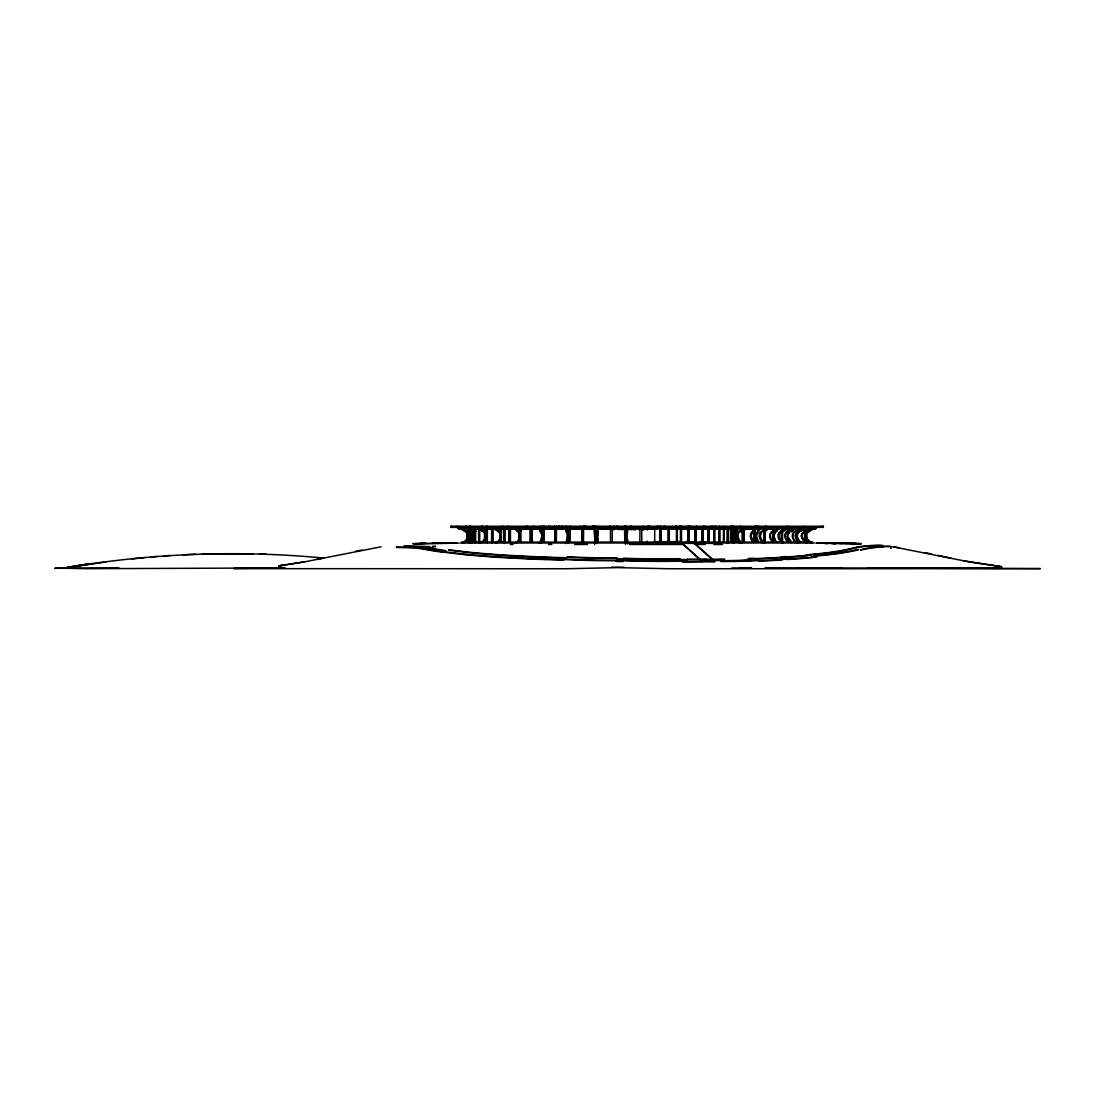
<?xml version="1.0" encoding="UTF-8"?>
<svg xmlns="http://www.w3.org/2000/svg" width="1095" height="1095" viewBox="0 0 1095 1095"><rect width="100%" height="100%" fill="white"/><g stroke="black" fill="none" stroke-linecap="round" stroke-linejoin="round"><path stroke-width="1.5" d="M596.227 540.259L595.529 530.103M596.214 540.629L596.159 542.093L596.077 530.596M811.942 527.722A34.232 33.247 -84.8 0 0 805.687 530.774C799.199 532.69 801.143 540.177 806.043 542.422A21.927 21.407 89.3 0 0 806.686 542.983M801.677 535.866L802.594 533.347L805.988 530.692A33.822 32.85 -84.3 0 1 812.244 527.722M594.667 542.312L594.763 540.807M594.804 540.259L594.133 530.295M626.614 527.763L624.52 527.763L624.807 542.545M625.834 530.103L626.367 542.545M801.458 535.619L801.595 534.866M805.674 535.619L805.893 534.62M805.797 535.359L805.715 536.632M776.478 530.692C771.4 533.142 772.618 539.438 776.369 542.422M773.043 535.113L774.712 540.259M469.03 536.879L468.975 534.866M801.622 535.113L801.444 536.126M468.961 537.139L469.207 535.359M773.084 534.866L774.74 532.143M627.969 539.712L627.202 542.312M567.771 540.985L568.483 535.113L566.923 530.5M567.552 541.738L567.388 542.312M598.39 538.535L597.035 541.861M468.701 537.878L469.098 537.139M566.539 540.807L567.265 534.866L565.54 530.295M626.066 540.985L626.997 535.619L626.176 530.692M801.677 534.866L802.84 532.854M566.238 541.738L565.992 542.545M469.03 537.385L468.482 538.329M801.759 534.62L802.279 533.607M805.975 534.62L806.235 533.881M468.112 537.631L464.034 542.422L468.099 537.878M890.741 547.719C897.024 543.941 864.119 547.952 860.684 549.827M890.741 548.184C897.024 544.407 864.119 548.417 860.684 550.292M541.655 540.985L543.038 535.359L540.752 530.692M541.436 541.395L540.889 542.422A21.845 10.936 89.5 0 1 540.56 542.997L540.424 542.093M774.138 533.881L774.617 533.101M540.547 540.985L541.984 535.113L539.493 530.5M540.451 541.163L539.821 542.312M806.18 534.155L809.109 531.294M569.386 541.738L568.976 542.422M882.597 546.419C888.072 543.845 859.945 545.899 856.523 547.308M882.597 546.884C888.072 544.311 859.945 546.364 856.523 547.774M543.681 541.505L543.134 542.312M755.742 532.608L754.606 535.866L755.728 539.712M521.425 541.628L520.891 542.312M520.686 541.395L519.974 542.312M806.509 533.607L810.095 530.692A33.931 33.863 -87.1 0 1 816.514 527.68M755.044 532.375L753.73 536.126L755.057 540.081M737.387 530.692L735.293 535.866L736.839 542.312M735.977 530.692L733.801 535.866L735.525 542.312M802.484 533.347L804.25 531.705M501.743 541.628L501.031 542.422M500.921 541.738L500.305 542.422M486.7 541.272L485.564 542.422M485.824 541.628L485.03 542.422M466.771 540.437L467.127 531.445L467.086 540.328M475.736 541.163L474.422 542.422M475.723 541.505L474.765 542.422M470.303 540.985L469.385 541.861M470.166 542.983A22.051 21.161 90 0 0 470.809 542.422C475.422 539.767 476.968 532.786 470.864 530.692A33.89 32.522 -90 0 0 464.691 527.68M465.909 541.395L464.65 542.422A22.051 21.914 -90 0 1 463.993 542.983L464.006 542.093M759.191 530.692L756.426 535.866L758.712 542.312M469.139 542.203L469.509 541.861M757.959 530.692L755.085 535.866L757.603 542.312M465.046 542.203L464.91 542.312A22.051 21.914 90 0 1 464.129 542.983M803.182 532.608L804.031 531.924M753.319 530.692C748.693 533.402 750.02 539.329 753.387 542.422M754.209 530.692C749.555 533.402 750.91 539.356 754.304 542.422M741.657 530.103C736.333 532.731 737.428 539.356 741.493 542.545A21.626 16.288 88.8 0 0 741.917 542.956M740.015 530.295C734.69 532.923 736.1 539.548 740.193 542.545M797.858 531.924C793.204 534.757 796.407 540.136 799.761 542.422M807.124 532.143L807.85 531.705M777.436 530.692C772.55 533.183 773.659 539.356 777.217 542.422M790.795 531.705L792.26 530.692M791.343 531.705L792.205 531.089M798.145 531.705C792.766 533.922 795.764 540.15 799.418 542.422M807.426 531.924L808.165 531.499M797.803 531.705L799.076 531.089M764.666 530.103C758.767 532.403 759.67 539.493 764.296 542.545A21.476 18.067 88.4 0 0 764.748 542.969M763.174 530.295C757.192 532.622 758.575 539.684 763.201 542.545A22.749 19.135 -89.6 0 0 763.694 542.942M798.104 531.499L799.706 530.692A33.89 32.522 -90 0 1 804.305 528.296M782.952 530.5C777.094 532.704 778.408 539.602 782.87 542.422A22.009 19.737 88.2 0 0 783.459 542.983M791.671 530.692C786.018 532.923 787.387 539.602 791.617 542.422M808.028 531.499L809.137 530.883M791.028 530.692C785.252 532.895 786.703 539.671 791.042 542.422M782.323 530.295C776.013 532.416 777.217 539.726 782.131 542.545A22.201 19.915 89.6 0 0 782.651 542.969M796.804 530.692C790.864 532.854 792.41 539.739 796.9 542.422A21.845 20.531 88.7 0 0 797.516 542.983M799.049 530.883L799.364 530.692A33.89 32.522 -90 0 1 803.963 528.296M796.476 530.5C790.248 532.54 791.493 539.712 796.325 542.422A22.447 21.092 89.3 0 0 796.968 542.983M805.208 531.089L805.865 530.692A33.931 33.863 87.1 0 1 812.285 527.68A33.863 33.794 87.2 0 0 805.975 530.719L805.29 531.089M809.013 530.883L809.479 530.692A33.89 33.685 90 0 1 815.857 527.68M809.848 530.883L810.177 530.692A33.863 33.794 -87.1 0 1 816.596 527.68M278.732 565.896L304.328 561.899L381.115 546.788M317.126 559.394L323.518 558.053C238.272 549.909 151.972 553.262 67.548 567.47L86.751 564.226L67.548 567.128M355.519 551.278L361.925 550.032M304.328 561.899L278.732 565.896L285.124 565.061M105.941 561.94L67.548 567.634L93.143 563.419M131.537 558.956L144.335 557.588M806.262 555.001L810.902 554.549M806.262 555.452L810.902 555.014M150.74 556.972L157.146 556.424M811.874 556.89L816.678 556.479M811.874 557.341L816.678 556.931M163.538 555.932L169.944 555.493M780.694 559.162L786.155 558.806M780.694 559.613L786.155 559.258M781.365 556.862L786.552 556.561M781.365 557.328L786.552 557.013M413.116 543.722L457.915 543.161L413.116 543.709L425.914 543.284L419.508 543.476M182.742 554.782L195.54 554.289M748.282 558.45L754.003 558.231M748.282 558.902L754.003 558.683M757.891 560.188L751.964 560.394A248.141 55.653 4.1 0 1 733.732 560.996M757.891 560.654L751.964 560.859A248.141 55.653 4.1 0 1 733.732 561.448M681.131 559.6L687.468 559.449M681.131 560.065L687.468 559.915M682.596 561.571L702.128 561.393M682.596 562.036L702.128 561.858M201.932 554.138L253.137 553.961L246.731 553.878M61.156 568.237L54.75 568.305L99.549 567.935M99.549 567.963L118.739 567.757M678.161 542.833L682.185 543.161L702.278 561.283L714.57 561.612L702.278 561.749L682.185 543.626L678.161 543.298M445.104 543.161L438.712 543.216L451.51 543.161M706.275 559.34L712.448 559.271A239.942 53.806 4.1 0 0 724.63 559.148M706.275 559.791L712.448 559.737A239.942 53.806 4.1 0 0 724.63 559.613M61.156 568.319L67.548 568.25M67.548 568.401L73.954 568.332M73.954 568.483L86.751 568.62M93.143 568.661L285.124 567.935L233.933 568.428M233.933 568.661L566.704 568.729L617.895 567.634L669.086 568.743L1040.25 568.688M432.306 543.216L457.915 543.161M86.751 568.647L93.143 568.606M751.403 567.593L739.878 568.004M450.757 526.243L823.426 526.243M459.421 527.174L814.762 527.174M450.757 527.366L742.287 527.366L742.287 528.598M743.519 527.366L765.405 527.366M767.157 527.366L784.636 527.366L784.636 528.598M800.39 527.366L809.205 527.366L809.205 528.598M809.561 527.366L823.426 527.366M690.74 527.735L689.33 527.735L689.521 526.243M700.471 527.735L698.843 527.242M710.19 527.735L708.26 527.174M714.871 527.735L734.102 527.735M743.669 527.735L755.057 527.735M766.965 527.735L772.427 527.735M457.559 527.763L462.528 527.763M464.321 527.763L468.619 527.763M475.6 527.763L479.829 527.763M491.737 527.763L495.871 527.763M512.118 527.763L516.361 527.763A33.726 23.323 88.3 0 1 520.768 530.924M536.235 527.763L540.601 527.763M563.528 527.763L567.662 527.763M593.271 527.763L596.597 527.763M739.262 527.763L745.284 527.763M762.229 527.763L768.882 527.763M781.652 527.763L788.222 527.763M796.886 527.763L802.758 527.763M807.289 527.763L816.624 527.763M459.421 528.146L814.762 528.146M472.342 528.775L482.17 528.447M483.251 528.775L489.082 528.775M491.764 528.775L498.074 528.447M498.923 528.775L505.151 528.775L505.151 542.983M803.196 528.748L803.963 528.447M469.249 528.953L467.414 528.953L467.455 530.596M472.465 528.953L479.008 528.953L479.008 542.011M480.253 528.953L479.281 528.953L479.281 542.011M483.484 528.953L484.893 528.953L484.893 542.011M491.942 528.953L485.331 528.953L485.331 542.011M495.583 528.953L492.517 528.953L492.517 542.011M498.663 528.953L500.087 528.953L500.087 542.011M515.416 528.953L500.812 528.953L500.812 542.011M518.195 528.953L539.465 528.953M542.367 528.953L542.148 529.775M565.786 528.953L543.626 528.953L543.626 542.011M568.168 528.953L568.168 542.011M594.407 528.953L582.513 528.953L582.513 542.011M597.706 528.953L624.52 528.953M626.97 528.953L676.477 528.953M677.271 528.953L680.707 528.953M681.254 528.953L695.311 528.953L695.311 542.011M737.784 528.953L719.483 528.953L719.483 542.011M741.657 528.953L742.547 528.953L742.547 542.011M760.738 528.953L754.742 528.953L754.742 542.011M779.161 528.953L774.097 528.953L774.097 533.854M784.636 528.953L788.852 528.953L788.852 533.854M803.306 528.953L804.291 528.953M680.419 541.56L672.303 542.011M686.497 541.56L689.713 541.56M654.29 541.655L680.625 541.655M686.401 541.655L690.014 541.655M700.554 541.655L703.907 541.655M461.83 542.093L812.353 542.093M459.708 542.983L814.475 542.983M655.056 543.366L713.748 543.366M510.366 544.475L513.103 544.475M548.472 544.475L551.853 544.475M574.697 544.475L587.55 544.475M629.447 544.475L683.102 544.475M696.023 544.475L705.07 544.475M713.899 544.475L722.495 544.475M822.673 543.175L816.268 543.161L861.067 543.709L816.268 543.161L848.269 543.312L822.673 543.161L827.478 543.75M611.489 567.224L624.287 567.265M867.473 567.963L1001.857 568.305L905.866 568.018M765.077 567.757L1040.25 568.538M731.857 567.99L751.403 568.045M800.281 567.757L803.47 567.771M797.078 567.757L841.863 567.881L806.673 567.757M841.863 543.202L848.269 543.339M404.178 545.83L429.623 546.61M404.178 546.295L429.623 547.076M616.115 560.955L622.768 561.105M616.115 561.407L622.768 561.571M544.817 559.559L563.747 560.134M396.445 546.98L415.813 547.514L426.434 549.088M396.445 547.445L415.813 547.979L426.434 549.539M616.786 558.97L623.233 559.148M616.786 559.436L623.233 559.613M563.747 559.682L544.817 559.107A248.414 56.324 -3.6 0 1 520.481 558.067L514.582 557.725M566.101 557.738L547.774 557.136A240.421 54.49 -3.6 0 1 524.245 556.123L512.898 555.521A241.051 53.025 -4.8 0 1 486.139 553.687L481.075 553.303A241.749 51.766 -5.6 0 1 466.552 551.907L448.841 549.772M566.101 558.204L547.774 557.601A240.421 54.49 -3.6 0 1 524.245 556.588L512.898 555.986A241.051 53.025 -4.8 0 1 486.139 554.138L481.075 553.755A241.749 51.766 -5.6 0 1 466.552 552.359L448.841 550.224M514.582 558.19L520.481 558.532A248.414 56.324 -3.6 0 0 544.817 559.559M465.772 554.289L442.599 551.62M465.772 554.754L442.599 552.072M899.46 547.801L893.068 546.802L969.855 562.022L1001.857 566.731L963.463 560.777M925.056 552.619L931.462 553.988M937.854 555.37L950.665 558.135M465.17 530.883L464.841 530.692A33.89 33.685 90 0 0 458.449 527.68M464.745 531.089L464.088 530.692A33.931 33.863 87.1 0 0 457.669 527.68A33.863 33.794 87.1 0 1 463.979 530.719L465.621 531.705M469.604 531.089L468.934 530.692A33.89 33.685 -90 0 0 462.555 527.68A33.89 33.685 -90 0 1 468.783 530.719L469.919 531.294M465.498 531.089L464.704 530.692A33.89 33.685 -90 0 0 458.326 527.68M475.764 531.294L474.819 530.692A33.89 32.522 -90 0 0 468.646 527.68M481.389 530.692C487.138 532.923 485.646 539.657 481.335 542.422A22.051 19.765 90 0 1 480.746 542.983M485.674 531.089L485.085 530.692A33.89 30.386 90 0 0 479.323 527.68M475.736 531.499L474.477 530.692A33.89 32.522 90 0 0 468.304 527.68M465.402 531.499L467.565 533.347M466.018 531.499L466.757 531.924M486.796 531.499L485.619 530.692A33.89 30.386 90 0 0 479.856 527.68M501.62 531.089L501.086 530.692A33.863 27.293 89.7 0 0 495.884 527.694M500.894 531.089L500.36 530.692A33.931 27.348 89.7 0 0 495.159 527.694M466.018 531.924L467.346 533.101M466.634 531.924L467.606 532.608M519.974 530.692L520.672 531.28M520.864 530.692L521.562 531.28M516.539 530.692C521.056 533.429 519.81 539.287 516.539 542.422A22.146 14.96 89.8 0 1 516.087 542.997L515.95 542.093M517.442 530.692C521.918 533.429 520.686 539.274 517.456 542.422A21.927 14.81 89.8 0 1 517.004 542.983M714.57 561.146L694.476 543.12L690.452 542.833L694.476 543.572L714.57 561.612M810.232 542.422L808.781 541.163M805.167 541.738L806.016 542.422M810.108 542.312L805.852 536.879M801.061 542.422C796.38 539.808 794.847 532.745 801.02 530.692A34.137 33.165 84.3 0 1 807.248 527.653M801.376 542.422C796.749 539.767 795.23 532.759 801.362 530.692A33.726 32.754 84.8 0 1 807.549 527.653M808.521 541.505L807.604 540.629M804.551 541.163L801.554 536.372M808.863 541.163L806.071 537.631M804.633 541.163L802.17 538.329M804.182 540.985L805.728 542.422A22.146 21.626 89.5 0 0 806.385 542.983M789.043 542.312C785.211 540.109 783.103 532.786 789.098 530.692A33.89 30.386 -90 0 1 793.396 528.296M788.496 542.312C784.677 540.109 782.569 532.786 788.564 530.692A33.89 30.386 -90 0 1 792.862 528.296M803.798 540.259L801.54 535.866M791.179 541.272L790.398 540.437M773.768 542.312C770.374 539.944 768.32 533.005 773.823 530.692A33.931 27.348 -89.7 0 1 775.274 529.734M773.152 542.422C769.265 539.52 767.869 533.128 773.097 530.692A33.863 27.293 -89.7 0 1 774.849 529.542M790.07 540.081L789.468 539.329M569.332 530.692L569.961 531.486M468.167 533.347L468.824 534.155M468.373 533.607L469.166 535.113M774.754 539.329L774.097 538.11M597.268 530.692L598.404 533.087M801.964 538.11L801.54 536.126M627.709 530.692L628.01 531.691M805.893 537.385L805.756 536.126M823.057 526.243L823.057 527.366M822.345 526.243L822.345 527.366M814.393 527.174L814.393 528.146M813.694 527.174L813.79 528.598M813.106 527.174L813.106 528.146M811.997 542.093L811.997 542.983M810.847 542.093L810.847 542.983M810.177 542.093L810.177 542.983M809.698 527.174L809.698 528.146M808.945 527.366L808.945 528.598M808.438 527.174L808.438 528.146M807.371 542.093L806.659 542.86M806.769 531.404L806.728 540.382M806.372 529.775L806.495 542.011M806.248 542.093L806.248 542.983M805.988 528.953L806.098 542.011M805.263 528.447L815.98 528.748L659.765 528.598L659.765 527.366M804.962 530.596L804.962 542.011M804.579 530.596L804.579 542.011M804.086 526.243L804.086 527.229M803.689 528.953L803.689 530.596A33.89 32.522 90 0 1 804.346 530.103M801.691 528.447L795.34 528.447M799.761 527.174L799.761 528.146M799.391 528.598L799.391 527.366L787.154 527.366L787.195 526.243M798.953 527.366L798.953 528.598M798.584 527.174L798.584 528.146M797.749 542.86L796.654 542.86M797.557 542.093L797.557 542.983M796.517 542.093L796.517 542.983M793.218 528.447L792.013 528.447M788.852 537.932L788.852 542.011M788.51 528.953L788.51 533.854M788.51 537.932L788.51 542.011M787.428 526.243L787.428 527.229M786.881 528.447L780.598 528.447M784.882 527.174L784.882 528.146M784.047 527.366L784.047 528.598M783.801 527.174L783.801 528.146M783.308 542.86L781.789 543.161L781.926 542.093M782.884 542.093L782.884 542.983M782.583 529.775L782.583 542.011M782.241 530.596L782.241 542.011M781.666 530.596L781.666 542.011M781.324 530.596L781.324 542.011M774.411 528.953L774.411 533.854M774.411 537.932L774.411 542.011M774.097 538.754L774.097 542.011M773.371 542.011L773.371 528.953L764.912 528.953L764.912 542.011M773.043 528.953L773.043 542.011M767.527 528.447L761.504 528.447M766.021 526.243L766.021 527.229M765.734 526.243L765.734 527.229M765.501 527.174L765.405 528.598M765.2 528.953L765.2 542.011M764.666 527.366L764.666 528.598M764.57 527.174L764.57 528.146M764.419 542.86L762.544 542.86M764.036 529.775L764.036 542.011M763.735 530.596L763.762 542.983M762.941 542.093L762.941 542.983M758.178 526.243L758.178 527.229M757.836 526.243L757.836 527.229M756.152 526.243L756.152 527.229M755.509 526.243L755.509 527.229M755.016 528.953L755.016 542.011M753.73 533.854L753.73 528.953L743.683 528.953L743.683 542.011M753.73 537.932L753.73 542.011M753.456 528.953L753.456 534.675M753.456 537.125L753.456 542.011M744.217 528.447L738.632 528.447M743.929 528.953L743.929 542.011M742.301 528.953L742.301 542.011M742.232 527.174L742.232 528.146M741.671 542.86L739.481 542.86M741.466 527.174L741.411 528.598M740.699 526.243L740.699 527.229M740.809 542.093L740.809 542.983M740.371 526.243L740.371 527.229M740.124 542.093L740.124 542.983M736.223 528.94L736.223 532.061M736.018 528.953L735.949 531.404M735.621 528.953L735.621 531.404M735.539 528.953L735.553 532.225M735.361 528.94L735.361 532.061M735.128 528.953L734.978 533.854M735.128 537.932L734.978 542.011M734.745 528.953L734.745 533.854M734.745 537.932L734.745 542.011M734.581 528.953L734.581 533.854M734.581 538.754L734.581 542.011M733.65 526.243L733.65 527.229M733.609 528.94L733.609 542.983M733.486 528.953L733.486 542.011M733.253 526.243L733.28 527.366M733.239 528.953L733.239 542.011M732.966 526.243L732.966 527.366M733.102 528.953L733.102 542.011M732.747 528.94L732.747 542.983M731.638 526.243L731.638 527.366M731.131 526.243L731.131 527.229M731.118 528.953L731.118 542.011M730.789 528.953L730.789 542.011M730.42 528.953L730.42 542.011M728.079 528.94L728.079 542.983M727.217 528.94L727.217 542.983M724.247 528.953L724.247 542.011M723.809 526.243L723.809 527.229M723.904 528.953L723.904 542.011M723.754 528.953L723.754 542.011M723.412 528.953L723.412 542.011M719.785 528.94L719.785 542.983M719.429 526.243L719.62 527.735M719.237 542.011L719.237 528.953L714.433 528.953L714.433 542.011M718.936 528.94L718.936 542.983M715.952 527.366L715.952 528.598M715.76 527.174L715.76 528.146M715.637 542.983L715.637 544.475M715.144 526.243L715.186 528.146M715.035 526.243L714.994 528.598M714.734 528.953L714.693 542.983M714.186 542.983L714.091 528.953L708.793 528.953L708.793 542.011M713.789 528.953L713.789 542.011M712.229 526.243L712.229 527.229M711.873 526.243L711.873 527.229M708.999 528.94L708.999 542.983M708.355 542.011L708.355 528.953L695.914 528.953L695.914 542.011M708.15 528.94L708.15 542.983M705.495 542.093L705.495 542.983M704.66 542.093L704.66 542.983M704.03 526.243L704.03 527.366M703.893 526.243L703.893 527.229M702.867 528.953L702.867 542.011M702.607 528.953L702.607 542.011M702.087 528.953L702.087 542.011M701.827 528.953L701.703 542.983M696.42 526.243L696.42 527.229M696.05 528.94L696.05 542.983M695.188 528.94L695.188 542.983M693.094 542.093L693.094 542.983M692.423 542.093L692.423 542.983M690.89 526.243L690.89 527.366M689.152 526.243L689.152 527.366M688.988 528.953L688.988 542.983M688.769 526.243L688.769 527.366M688.782 528.953L688.782 542.011M688.112 528.953L688.112 542.011M687.906 528.953L687.906 542.011M687.236 527.366L687.236 528.598M686.907 527.174L686.907 528.146M686.455 526.243L686.538 528.146M686.209 527.366L686.209 528.598M681.473 526.243L681.473 527.229M681.432 528.953L681.432 542.011M681.309 528.94L681.309 542.983M681.09 526.243L681.09 527.229M680.46 528.94L680.46 542.983M680.077 526.243L680.077 527.229M679.844 526.243L679.844 527.366M679.009 541.655L678.996 542.983M678.763 541.655L678.763 542.983M678.503 542.039L678.489 542.983M678.229 541.655L678.352 543.64M677.983 541.655L677.983 542.572M677.873 541.957L677.873 542.983M677.312 528.94L677.312 542.983M676.984 541.957L676.984 542.983M676.45 528.94L676.45 542.983M676.108 526.243L676.108 527.366M675.916 526.243L675.916 527.229M674.561 541.56L674.698 542.983M669.264 528.953L669.387 542.011M668.402 528.953L668.402 542.011M668.279 528.953L668.279 542.011M665.432 541.655L665.432 542.572M665.035 527.366L665.035 528.598M665.021 541.655L665.021 542.983M664.692 527.174L664.692 528.146M664.733 541.655L664.87 542.983M664.309 526.243L664.337 528.146M664.323 541.655L664.323 542.983M664.117 526.243L664.008 528.598M661.093 528.953L661.093 542.011M660.983 527.366L660.983 542.983M660.449 527.174L660.449 528.146M660.134 526.243L660.121 542.983M659.943 526.243L659.943 527.366M660.093 528.953L659.998 542.011M659.258 542.093L659.258 542.983M657.671 526.243L657.671 527.366M657.287 526.243L657.287 527.366M656.986 527.366L656.986 528.598L642.902 528.598L642.902 527.366M656.808 541.655L656.767 542.983M656.535 527.174L656.535 528.146M656.494 542.983L656.494 544.475M656.384 527.174L656.384 528.146M656.384 542.039L656.261 542.983M656.138 542.093L656.138 542.983M655.919 527.366L655.919 528.598M655.795 541.655L655.987 542.983M655.371 541.655L655.371 542.572M655.111 541.655L655.111 542.983M654.728 528.953L654.673 542.983M649.376 526.243L649.376 527.229M648.979 526.243L648.979 527.229M648.322 527.366L648.322 528.598M647.87 527.174L647.87 528.146M647.775 526.243L647.72 528.146M647.419 528.953L647.419 529.775M647.255 527.366L647.255 528.598M647.213 528.953L647.186 529.775M643.97 527.366L643.97 528.598M644.038 528.953L644.038 529.775M643.463 526.243L643.477 528.146M643.271 526.243L643.395 528.146M641.766 528.953L641.766 542.011M639.986 528.953L639.822 542.011M638.782 528.953L638.782 529.775M635.401 528.953L635.401 529.775M634.361 528.953L634.375 529.775M634.183 528.953L634.183 529.775M632.417 528.953L632.404 529.775M631.281 527.366L631.281 528.598L617.183 528.598L617.183 527.366M631.185 528.953L631.199 529.775M630.912 526.243L630.912 527.366M630.72 526.243L630.788 528.146M630.214 527.366L630.214 528.598M630.145 528.953L630.145 529.775M627.202 528.447L624.109 528.447M627.106 542.86L624.383 542.86M626.833 528.447L626.97 542.011M626.6 526.243L626.6 527.366M626.408 526.243L626.408 527.229M626.313 527.174L626.148 528.598M625.792 542.093L625.792 542.983M625.56 527.174L625.56 528.146M625.587 542.983L625.587 544.379M625.218 538.754L625.218 530.596L625.19 539.561M625.204 526.243L625.067 528.598M624.807 526.243L624.807 527.366M622.576 528.953L622.644 529.775M621.549 528.953L621.549 529.775M619.414 528.953L619.414 529.775M618.264 527.366L618.264 528.598M617.799 527.174L617.799 528.146M617.648 527.174L617.648 528.146M616.896 526.243L616.896 527.366M616.512 526.243L616.512 527.366M614.404 527.366L614.404 528.598L458.203 528.748L470.987 528.447M614.24 526.243L614.035 528.146M614.186 528.953L614.09 529.775M613.734 527.174L613.734 528.146M613.364 527.366L613.364 528.598M613.077 528.953L613.077 529.775M612.242 528.953L612.242 542.011M610.49 528.953L610.49 542.011M610.066 526.243L610.066 527.366M609.874 526.243L609.874 527.229M598.267 526.243L598.075 527.366M597.802 528.953L597.706 542.011M597.281 528.447L593.271 528.447M596.939 542.86L594.298 542.86M595.981 531.404L595.981 539.561M595.981 540.382L595.789 542.983M595.625 527.366L595.625 528.598M595.516 542.093L595.516 542.983M595.256 527.174L595.256 528.146M594.955 527.174L594.955 528.146M594.585 527.366L594.585 528.598M594.339 526.243L594.339 527.366M594.161 526.243L594.161 527.229M593.079 526.243L593.079 527.366M592.71 526.243L592.71 527.366M585.031 526.243L585.031 527.229M584.662 526.243L584.662 527.229M583.457 526.243L583.457 527.229M583.594 528.953L583.471 542.011M583.293 526.243L583.293 527.366M582.608 528.94L582.608 542.983M581.869 542.011L581.91 528.953L569.646 528.953L569.646 542.011M581.76 528.94L581.76 542.983M570.29 526.243L570.29 527.229M570.139 526.243L570.139 527.366M569.797 528.953L569.797 542.011M568.565 528.447L563.761 528.447M567.99 542.86L565.499 542.86M567.087 526.243L567.224 527.366M567.046 542.093L567.046 542.983M566.58 542.093L566.58 542.983M566.375 527.366L566.266 528.447M566.142 527.174L566.142 528.146M565.732 543.64L565.732 542.983A22.201 6.214 89.8 0 0 566.019 542.655M565.622 527.174L565.622 528.146M565.39 527.366L565.39 528.598M562.31 526.243L562.31 527.366M561.954 526.243L561.954 527.366M559.148 526.243L559.148 527.229M559.025 526.243L559.025 527.366M556.671 526.243L556.671 527.366M556.52 528.953L556.328 542.011M554.96 528.953L554.96 542.011M554.754 526.243L554.754 527.229M554.768 528.953L554.768 542.011M554.412 526.243L554.412 527.229M550.374 526.243L550.292 527.366M548.54 526.243L548.54 527.366M543.845 528.953L543.845 542.011M542.367 530.596L542.367 542.011M542.148 530.596L542.148 542.011M541.943 528.447L536.495 528.447M541.149 542.86L538.877 542.86M540.903 526.243L540.903 527.366M540.547 526.243L540.547 527.366M539.794 542.093L539.794 542.983M539.26 527.366L539.26 528.598M539.178 527.174L539.178 528.146M538.453 527.174L538.37 528.598M533.812 526.243L533.812 527.366M533.484 526.243L533.484 527.366M531.883 528.953L531.883 542.011M531.636 528.953L531.636 542.011M530.5 528.953L530.5 542.011M530.254 528.953L530.254 542.011M526.982 526.243L526.982 527.229M526.668 526.243L526.668 527.229M520.714 528.953L520.714 542.011M520.453 528.953L520.453 542.011M519.441 528.953L519.441 542.011M519.167 528.953L519.167 542.011M518.195 528.447L512.268 528.447M517.21 542.86L515.239 542.86M516.744 542.093L516.744 542.983M515.184 527.174L515.129 528.598M514.349 527.366L514.239 528.447M514.294 527.174L514.294 528.146M510.448 528.953L510.448 542.011M510.147 528.953L510.147 542.011M509.271 528.953L509.271 542.011M508.983 528.953L508.983 542.011M508.436 526.243L508.436 527.366M508.162 526.243L508.162 527.366M503.604 528.775L503.604 542.983M502.55 526.243L502.55 527.229M502.276 526.243L502.276 527.229M501.127 528.953L501.127 542.011M499.758 528.953L499.758 542.011M496.925 542.86L495.31 542.86M496.719 542.093L496.719 542.983M495.802 542.093L495.802 542.983M494.899 527.174L494.899 528.146M494.694 527.366L494.694 528.598M494.064 527.366L494.064 528.598M493.859 527.174L493.859 528.146M492.859 528.953L492.859 542.011M491.847 528.447L491.764 542.983M491.6 528.953L491.6 542.011M487.343 528.775L487.343 542.983M486.988 526.243L486.988 527.366M486.755 526.243L486.755 527.366M485.674 528.953L485.674 542.011M484.537 528.953L484.537 542.011M482.197 526.243L482.197 527.229M481.978 526.243L481.978 527.229M480.965 542.093L480.883 543.161L479.678 542.86M479.938 542.093L479.938 542.983M479.651 528.953L479.651 542.011M478.939 527.174L478.939 528.146M478.597 527.366L478.638 542.983M478.118 527.366L478.118 528.598M477.776 527.174L477.776 528.146M475.627 528.775L475.627 542.983M474.819 528.953L474.819 542.011M474.45 528.953L474.45 542.011M474.327 528.953L474.327 542.011M473.943 528.953L473.943 542.011M472.26 530.555L472.26 542.983M471.233 530.596L471.233 542.011M470.768 530.363L470.768 542.983M470.33 530.555L470.33 542.983M470.083 526.243L470.083 527.366M469.919 526.243L469.919 527.366M469.947 542.093L469.947 542.983M469.604 542.86L468.838 543.161L468.824 528.775M468.701 528.953L468.509 542.011M468.318 528.953L468.318 542.011M468.085 528.953L468.085 530.596A34.232 33.247 84.8 0 0 466.059 529.378M468.085 531.404L468.085 540.382M467.784 527.174L467.784 528.146M467.688 531.404L467.688 540.382L467.852 528.953L467.688 530.596A33.822 32.85 84.3 0 0 465.731 529.391M467.414 531.404L467.414 540.382M467.305 527.366L467.127 530.555L467.004 527.366M466.566 526.243L466.538 528.146M466.402 526.243L466.402 527.229M463.336 542.093L463.117 542.86M462.87 542.093L462.87 542.983M462.186 542.093L462.186 542.983M461.762 527.174L461.762 528.146M461.077 527.174L461.063 528.598M460.475 527.174L460.393 528.598M459.791 527.174L459.791 528.146M456.109 526.243L456.109 527.366M451.879 526.243L451.879 527.366M451.154 526.243L451.126 527.366M858.548 549.334A251.042 49.946 6.8 0 1 814.242 555.685M858.548 549.799A251.042 49.946 6.8 0 1 814.242 556.15M856.153 547.226A243.172 48.782 7 0 1 810.478 554.412M856.153 547.692A243.172 48.782 7 0 1 810.478 554.878M812.517 557.095A249.085 52.711 6 0 1 786.771 559.039M812.517 557.56A249.085 52.711 6 0 1 786.771 559.504M807.07 555.261A241.256 51.054 6 0 1 787.332 556.849M807.07 555.712A241.256 51.054 6 0 1 787.332 557.314M782.172 557.191A240.599 52.45 5.2 0 1 754.715 558.573M782.172 557.642A240.599 52.45 5.2 0 1 754.715 559.039M781.72 559.572A248.483 54.134 5.2 0 1 758.794 560.654M781.72 560.038A248.483 54.134 5.2 0 1 758.794 561.105M751.074 559.846A240.476 53.956 4.1 0 1 726.929 560.654M751.074 560.312A240.476 53.956 4.1 0 1 726.929 561.119M733.623 560.927A248.51 53.463 3.9 0 1 721.167 561.133M733.623 561.393A248.51 53.463 3.9 0 1 721.167 561.584M704.427 560.229A252.835 31.358 -2.8 0 1 724.192 560.065M704.427 560.695A252.835 31.358 -2.8 0 1 724.192 560.53M706.001 559.107A239.435 56.447 3.1 0 1 687.277 559.216M706.001 559.572A239.435 56.447 3.1 0 1 687.277 559.682M681.925 560.695A247.963 56.926 1.3 0 1 623.014 560.257M681.925 561.16A247.963 56.926 1.3 0 1 623.014 560.708M680.406 558.655A240.01 54.969 1.3 0 1 623.479 558.231M680.406 559.121A240.01 54.969 1.3 0 1 623.479 558.683M617.142 557.944A240.175 54.955 -1.2 0 1 567.306 556.794M617.142 558.409A240.175 54.955 -1.2 0 1 567.306 557.259M616.348 560.284A248.127 57.227 -1.2 0 1 564.527 559.066M616.348 560.736A248.127 57.227 -1.2 0 1 564.527 559.518M514.554 557.738A248.825 54.75 -4.8 0 1 486.413 556.055L481.116 555.603A249.441 53.409 -5.6 0 1 465.813 554.275M514.554 558.204A248.825 54.75 -4.8 0 1 486.413 556.506L481.116 556.068A249.441 53.409 -5.6 0 1 465.813 554.727M445.829 550.648A243.282 50.589 -7.1 0 1 426.913 547.281M445.829 551.1A243.282 50.589 -7.1 0 1 426.913 547.746M442.353 551.688A251.289 51.191 -6.8 0 1 426.201 549.142M442.353 552.14A251.289 51.191 -6.8 0 1 426.201 549.608M432.525 546.282A246.745 4.325 0.2 0 1 435.481 546.227M432.525 546.747A246.745 4.325 0.2 0 1 435.481 546.679M429.336 547.596A254.916 5.27 0.2 0 1 432.703 547.514M429.336 548.061A254.916 5.27 0.2 0 1 432.703 547.979M626.997 534.634A53.819 2.286 75.5 0 1 627.202 535.291M625.888 541.532A30.373 2.737 80.3 0 1 625.998 542.039M627.038 541.135A31.714 2.628 80.2 0 1 627.627 543.873M624.958 542.422A23.009 3.504 -89.5 0 1 624.889 541.97M626.491 542.75A21.626 3.34 89.2 0 1 626.395 542.312M596.98 530.911A54.216 11.648 77 0 1 597.336 531.527M594.996 532.868A31.591 7.651 79.6 0 1 596.392 535.948M596.446 532.129A32.015 7.993 80.9 0 1 598.007 535.633M594.694 544.01A22.749 1.095 -89.8 0 1 594.667 544.42M593.449 526.011A34.862 6.871 -83.7 0 1 594.667 526.462M594.941 526.366A30.934 6.447 -81.6 0 1 596.118 526.421M596.173 543.093A21.476 1.013 89.1 0 1 596.159 543.531M566.088 530.404A34.534 13.427 80.6 0 1 568.688 534.032M567.47 529.474A32.699 13.332 83 0 1 570.071 532.978M563.692 526.709A33.329 12.634 -84.8 0 1 565.923 528.639M565.143 526.353A33.288 13.414 -81 0 1 567.634 528.009M567.374 542.477A22.009 6.173 89.2 0 1 567.196 543.038M539.342 528.461A34.424 18.957 84.9 0 1 542.915 531.759M540.506 528.296A33.356 18.56 85.8 0 1 544.051 531.54M539.767 542.463A22.447 11.21 89.7 0 1 539.424 543.01M536.345 527.215A33.589 18.478 -86.1 0 1 539.739 529.775M537.522 527.106A34.041 18.944 -84.9 0 1 541.067 529.802M515.416 527.831A34.137 23.57 88.1 0 1 519.865 530.938M512.173 527.544A34.232 23.638 -88.3 0 1 516.607 530.528M513.103 527.544A33.822 23.378 -88.1 0 1 517.524 530.514M496.35 542.983A22.064 17.739 90 0 0 496.884 542.422C500.757 539.506 502.167 533.142 496.925 530.692A33.931 27.348 -89.7 0 0 491.764 527.667M492.49 527.667A33.863 27.307 -89.7 0 1 497.65 530.692C502.879 533.128 501.483 539.52 497.609 542.422A22.023 17.712 90 0 1 497.089 542.983M475.627 527.68A33.89 30.386 90 0 1 481.362 530.719M476.161 527.68A33.89 30.386 -90 0 1 481.909 530.719C487.699 532.895 486.166 539.684 481.868 542.422A22.051 19.765 90 0 1 481.28 542.983M469.823 542.983A22.051 21.161 90 0 0 470.467 542.422C475.079 539.767 476.64 532.786 470.521 530.692A33.89 32.522 90 0 0 464.348 527.68M465.799 529.337A33.931 33.863 -87.1 0 1 467.962 530.514A33.863 33.794 -87.2 0 0 466.087 529.515M646.844 542.504A31.714 2.628 -80.2 0 1 647.145 541.135M754.318 530.938A34.137 23.57 -88.1 0 1 755.796 529.734M753.415 530.924A33.726 23.323 -88.3 0 1 755.126 529.515M792.575 530.514A33.89 30.386 90 0 1 793.204 530.103M793.109 530.514A33.89 30.386 90 0 1 793.423 530.308M804.004 530.514A33.89 32.522 -90 0 1 804.346 530.308M790.905 530.473A34.424 31.481 79.5 0 1 796.818 527.544M791.576 530.514A33.356 30.441 81.5 0 1 797.379 527.557M796.626 530.774A33.589 30.769 -81.9 0 1 802.252 527.886M796.996 531.048A34.041 31.03 -79.6 0 1 802.813 527.941M776.122 530.035A34.534 28.579 74.4 0 1 781.515 527.352M777.149 530.144A32.699 26.869 78.7 0 1 782.336 527.366M782.583 530.856A33.329 28.059 -81.1 0 1 787.497 528.118M783.472 531.568A33.288 27.307 -75.6 0 1 788.427 528.543M757.891 530.596A54.216 38.845 71.6 0 1 758.589 530.007M758.178 529.036A31.591 22.283 75.7 0 1 762.065 527.188M758.671 529.597A32.015 22.516 77.6 0 1 763.092 527.092M763.585 531.349A34.862 25.979 -80.7 0 1 767.992 528.502M765.159 531.321A30.934 22.694 -77.9 0 1 769.087 528.693M735.881 530.514A53.819 31.714 72 0 1 736.415 529.925M735.949 528.598A30.373 17.068 78.2 0 1 739.07 526.969M736.675 528.912A31.714 17.999 78.1 0 1 740.261 526.75M740.672 542.915A23.009 17.301 -89.3 0 1 740.247 542.463M740.535 531.869A35.642 22.283 -81.5 0 1 744.23 528.926M742.273 532.033A31.303 19.053 -78.3 0 1 745.544 529.282M265.934 554.221L259.529 554.07L265.934 554.234M854.675 543.448L848.269 543.298L861.067 543.722L854.675 543.435M841.863 543.38L835.471 543.175L841.863 543.38M835.471 543.667L829.066 543.147L835.471 543.667M727.669 542.011L727.669 528.953L727.614 542.011M642.998 529.775L642.998 528.953L642.984 529.775M579.912 527.366L579.912 526.243L579.748 527.229M544.242 527.229L544.242 526.243L544.188 527.366M543.12 527.366L543.12 526.243L543.065 527.229M458.271 527.366L458.271 526.243L458.162 527.366"/></g></svg>
